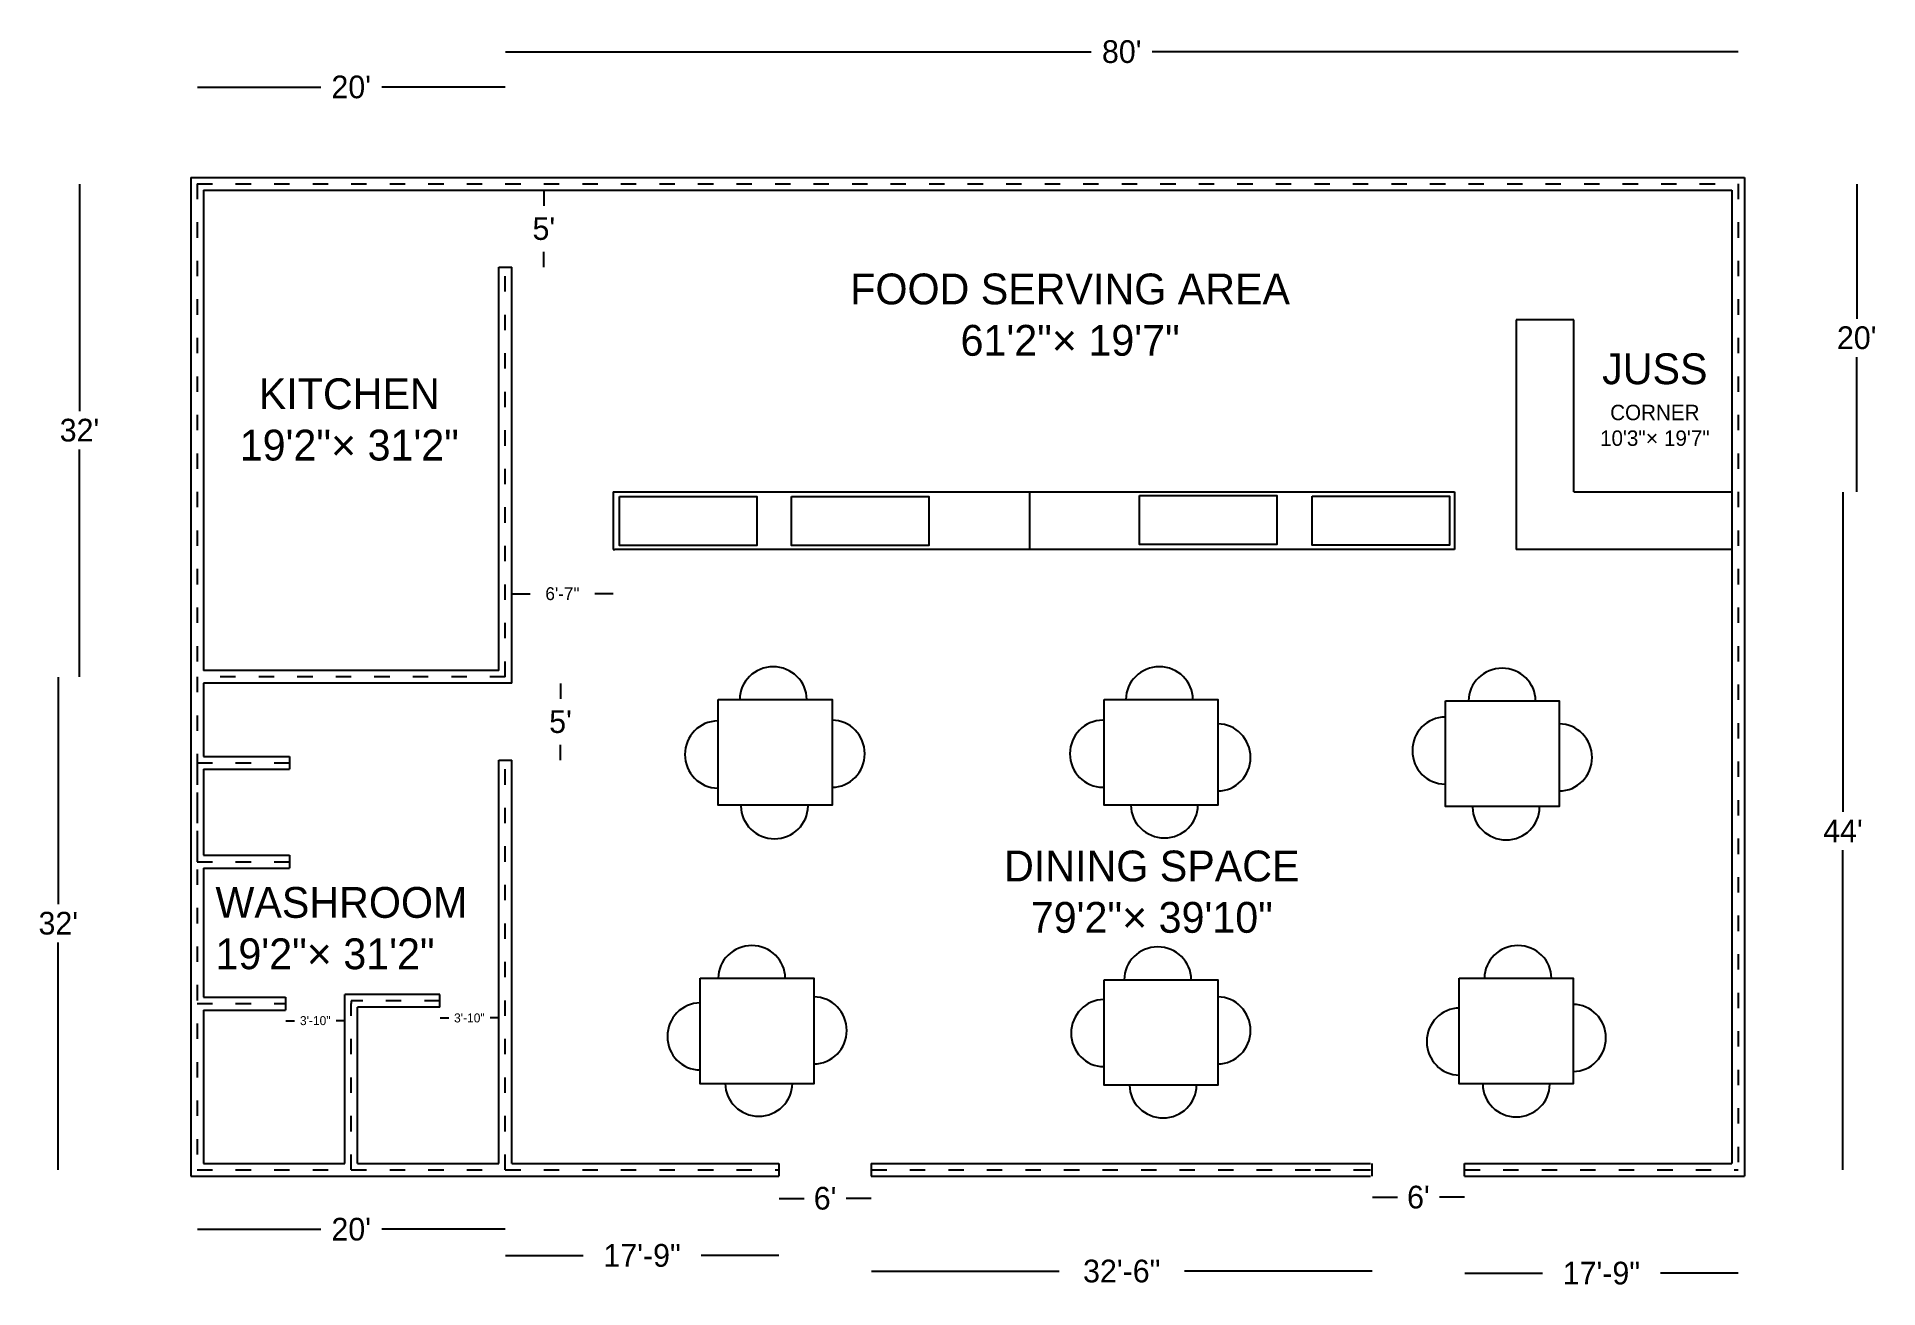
# Model space of a CAD drawing. Header units: inches. Extents: x -39 to 1395, y -25 to 950.
import ezdxf

# ---------------------------------------------------------------- set-up
doc = ezdxf.new("R2010")
doc.units = ezdxf.units.IN
doc.header["$MEASUREMENT"] = 0
doc.linetypes.add('ACAD_ISO03W100', pattern=[30, 12, -18])
doc.dimstyles.get("Standard").update_dxf_attribs({"dimtxt": 17.68, "dimasz": 0.18, "dimexe": 0.18, "dimexo": 0.0625, "dimgap": 6.09, "dimtad": 0, "dimtih": 1, "dimtoh": 1, "dimdec": 0, "dimzin": 0, "dimdsep": 46, "dimlunit": 3, "dimtxsty": 'Standard', "dimcen": 0.09, "dimse1": 1, "dimse2": 1, "dimadec": 0, "dimazin": 0, "dimtfac": 1, "dimtdec": 0, "dimtofl": 0, "dimtmove": 0, "dimatfit": 3, "dimfxl": 1, "dimtolj": 1, "dimtzin": 0, "dimarcsym": 0})

# ---------------------------------------------------------------- blocks, each defined once
blk = doc.blocks.new('*D45')
at = {"color": 0, "lineweight": -2}
for p, q in [((86.2, 910.4), (182.3, 910.4)), ((325.9, 910.4), (229.8, 910.4))]:
    blk.add_line(p, q, dxfattribs=at)
at = {"color": 0}
for points in [[(86.2, 910.4), (86.2, 910.3), (86, 910.4)], [(325.9, 910.4), (325.9, 910.3), (326, 910.4)]]:
    blk.add_solid(points, dxfattribs=at)
at = {"layer": 'Defpoints', "color": 0}
for p in [(326, 910.4), (86, 835.1), (326, 835.1)]:
    blk.add_point(p, dxfattribs=at)
at = {"color": 0, "insert": (206, 910.4), "char_height": 17.68, "attachment_point": 5}
blk.add_mtext("\\A1;20'", dxfattribs=at)
blk = doc.blocks.new('*D46')
at = {"color": 0, "lineweight": -2}
for p, q in [((326.2, 937.9), (782.3, 937.9)), ((1285.9, 937.9), (829.8, 937.9))]:
    blk.add_line(p, q, dxfattribs=at)
at = {"color": 0}
for points in [[(326.2, 938), (326.2, 937.9), (326, 937.9)], [(1285.9, 938), (1285.9, 937.9), (1286, 937.9)]]:
    blk.add_solid(points, dxfattribs=at)
at = {"layer": 'Defpoints', "color": 0}
for p in [(1286, 937.9), (326, 835.1), (1286, 835.1)]:
    blk.add_point(p, dxfattribs=at)
at = {"color": 0, "insert": (806, 937.9), "char_height": 17.68, "attachment_point": 5}
blk.add_mtext("\\A1;80'", dxfattribs=at)
blk = doc.blocks.new('*D47')
at = {"color": 0, "lineweight": -2}
for p, q in [((-5.6, 834.9), (-5.6, 658)), ((-5.6, 451.2), (-5.6, 628.1))]:
    blk.add_line(p, q, dxfattribs=at)
at = {"color": 0}
for points in [[(-5.6, 834.9), (-5.6, 834.9), (-5.6, 835.1)], [(-5.6, 451.2), (-5.6, 451.2), (-5.6, 451.1)]]:
    blk.add_solid(points, dxfattribs=at)
at = {"layer": 'Defpoints', "color": 0}
for p in [(-5.6, 835.1), (86, 835.1), (86, 451.1)]:
    blk.add_point(p, dxfattribs=at)
at = {"color": 0, "insert": (-5.6, 643.1), "char_height": 17.68, "attachment_point": 5}
blk.add_mtext("\\A1;32'", dxfattribs=at)
blk = doc.blocks.new('*D48')
at = {"color": 0, "lineweight": -2}
for p, q in [((-22.1, 450.9), (-22.1, 274)), ((-22.1, 67.2), (-22.1, 244.1))]:
    blk.add_line(p, q, dxfattribs=at)
at = {"color": 0}
for points in [[(-22.1, 450.9), (-22, 450.9), (-22.1, 451.1)], [(-22.1, 67.2), (-22, 67.2), (-22.1, 67.1)]]:
    blk.add_solid(points, dxfattribs=at)
at = {"layer": 'Defpoints', "color": 0}
for p in [(86, 451.1), (-22.1, 67.1), (86, 67.1)]:
    blk.add_point(p, dxfattribs=at)
at = {"color": 0, "insert": (-22.1, 259.1), "char_height": 17.68, "attachment_point": 5}
blk.add_mtext("\\A1;32'", dxfattribs=at)
blk = doc.blocks.new('*D49')
at = {"color": 0, "lineweight": -2}
for p, q in [((86.2, 20.8), (182.3, 20.8)), ((325.9, 20.8), (229.8, 20.8))]:
    blk.add_line(p, q, dxfattribs=at)
at = {"color": 0}
for points in [[(86.2, 20.9), (86.2, 20.8), (86, 20.8)], [(325.9, 20.9), (325.9, 20.8), (326, 20.8)]]:
    blk.add_solid(points, dxfattribs=at)
at = {"layer": 'Defpoints', "color": 0}
for p in [(86, 67.1), (326, 67.1), (326, 20.8)]:
    blk.add_point(p, dxfattribs=at)
at = {"color": 0, "insert": (206, 20.8), "char_height": 17.68, "attachment_point": 5}
blk.add_mtext("\\A1;20'", dxfattribs=at)
blk = doc.blocks.new('*D50')
at = {"color": 0, "lineweight": -2}
for p, q in [((326.2, 0.4), (386.7, 0.4)), ((538.9, 0.4), (478.4, 0.4))]:
    blk.add_line(p, q, dxfattribs=at)
at = {"color": 0}
for points in [[(326.2, 0.4), (326.2, 0.3), (326, 0.4)], [(538.9, 0.4), (538.9, 0.3), (539, 0.4)]]:
    blk.add_solid(points, dxfattribs=at)
at = {"layer": 'Defpoints', "color": 0}
for p in [(326, 67.1), (539, 67.1), (539, 0.4)]:
    blk.add_point(p, dxfattribs=at)
at = {"color": 0, "insert": (432.5, 0.4), "char_height": 17.68, "attachment_point": 5}
blk.add_mtext('\\A1;17\'-9"', dxfattribs=at)
blk = doc.blocks.new('*D51')
at = {"color": 0, "lineweight": -2}
for p, q in [((1073.2, -13.4), (1133.7, -13.4)), ((1285.9, -13.4), (1225.4, -13.4))]:
    blk.add_line(p, q, dxfattribs=at)
at = {"color": 0}
for points in [[(1073.2, -13.4), (1073.2, -13.5), (1073, -13.4)], [(1285.9, -13.4), (1285.9, -13.5), (1286, -13.4)]]:
    blk.add_solid(points, dxfattribs=at)
at = {"layer": 'Defpoints', "color": 0}
for p in [(1073, 67.1), (1286, 67.1), (1073, -13.4)]:
    blk.add_point(p, dxfattribs=at)
at = {"color": 0, "insert": (1179.5, -13.4), "char_height": 17.68, "attachment_point": 5}
blk.add_mtext('\\A1;17\'-9"', dxfattribs=at)
blk = doc.blocks.new('*D52')
at = {"color": 0, "lineweight": -2}
for p, q in [((1367.6, 594.9), (1367.6, 346)), ((1367.6, 67.2), (1367.6, 316.1))]:
    blk.add_line(p, q, dxfattribs=at)
at = {"color": 0}
for points in [[(1367.6, 594.9), (1367.7, 594.9), (1367.6, 595.1)], [(1367.6, 67.2), (1367.7, 67.2), (1367.6, 67.1)]]:
    blk.add_solid(points, dxfattribs=at)
at = {"layer": 'Defpoints', "color": 0}
for p in [(1286, 595.1), (1367.6, 595.1), (1286, 67.1)]:
    blk.add_point(p, dxfattribs=at)
at = {"color": 0, "insert": (1367.6, 331.1), "char_height": 17.68, "attachment_point": 5}
blk.add_mtext("\\A1;44'", dxfattribs=at)
blk = doc.blocks.new('*D40')
at = {"color": 0, "lineweight": -2}
for p, q in [((1378.3, 834.9), (1378.3, 730)), ((1378.3, 595.2), (1378.3, 700.1))]:
    blk.add_line(p, q, dxfattribs=at)
at = {"color": 0}
for points in [[(1378.2, 834.9), (1378.3, 834.9), (1378.3, 835.1)], [(1378.2, 595.2), (1378.3, 595.2), (1378.3, 595.1)]]:
    blk.add_solid(points, dxfattribs=at)
at = {"layer": 'Defpoints', "color": 0}
for p in [(1286, 835.1), (1378.3, 835.1), (1286, 595.1)]:
    blk.add_point(p, dxfattribs=at)
at = {"color": 0, "insert": (1378.3, 715.1), "char_height": 17.68, "attachment_point": 5}
blk.add_mtext("\\A1;20'", dxfattribs=at)
blk = doc.blocks.new('*D41')
at = {"color": 0, "lineweight": -2}
for p, q in [((539.2, 44.9), (558.6, 44.9)), ((610.9, 44.9), (591.4, 44.9))]:
    blk.add_line(p, q, dxfattribs=at)
at = {"color": 0}
for points in [[(539.2, 44.9), (539.2, 44.8), (539, 44.9)], [(610.9, 44.9), (610.9, 44.8), (611, 44.9)]]:
    blk.add_solid(points, dxfattribs=at)
at = {"layer": 'Defpoints', "color": 0}
for p in [(539, 67.1), (611, 67.1), (611, 44.9)]:
    blk.add_point(p, dxfattribs=at)
at = {"color": 0, "insert": (575, 44.9), "char_height": 17.68, "attachment_point": 5}
blk.add_mtext("\\A1;6'", dxfattribs=at)
blk = doc.blocks.new('*D53')
at = {"color": 0, "lineweight": -2}
for p, q in [((1001.2, 45.8), (1020.6, 45.8)), ((1072.9, 45.8), (1053.4, 45.8))]:
    blk.add_line(p, q, dxfattribs=at)
at = {"color": 0}
for points in [[(1001.2, 45.8), (1001.2, 45.7), (1001, 45.8)], [(1072.9, 45.8), (1072.9, 45.7), (1073, 45.8)]]:
    blk.add_solid(points, dxfattribs=at)
at = {"layer": 'Defpoints', "color": 0}
for p in [(1001, 67.1), (1073, 67.1), (1073, 45.8)]:
    blk.add_point(p, dxfattribs=at)
at = {"color": 0, "insert": (1037, 45.8), "char_height": 17.68, "attachment_point": 5}
blk.add_mtext("\\A1;6'", dxfattribs=at)
blk = doc.blocks.new('*D54')
at = {"color": 0, "lineweight": -2}
for p, q in [((331.2, 515.8), (345.3, 515.8)), ((409.9, 515.8), (395.8, 515.8))]:
    blk.add_line(p, q, dxfattribs=at)
at = {"color": 0}
for points in [[(331.2, 515.8), (331.2, 515.7), (331, 515.8)], [(409.9, 515.8), (409.9, 515.7), (410, 515.8)]]:
    blk.add_solid(points, dxfattribs=at)
at = {"layer": 'Defpoints', "color": 0}
for p in [(331, 572.7), (410, 572.7), (331, 515.8)]:
    blk.add_point(p, dxfattribs=at)
at = {"color": 0, "insert": (370.5, 515.8), "char_height": 10, "attachment_point": 5}
blk.add_mtext('\\A1;6\'-7"', dxfattribs=at)
blk = doc.blocks.new('*D55')
at = {"color": 0, "linetype": 'ACAD_ISO03W100', "lineweight": -2}
for p, q in [((356, 829.9), (356, 815)), ((356, 770.2), (356, 785.1))]:
    blk.add_line(p, q, dxfattribs=at)
at = {"color": 0, "linetype": 'ACAD_ISO03W100'}
for points in [[(356, 829.9), (356.1, 829.9), (356, 830.1)], [(356, 770.2), (356.1, 770.2), (356, 770.1)]]:
    blk.add_solid(points, dxfattribs=at)
at = {"layer": 'Defpoints', "color": 0, "linetype": 'ACAD_ISO03W100'}
for p in [(326, 830.1), (356, 830.1), (326, 770.1)]:
    blk.add_point(p, dxfattribs=at)
at = {"color": 0, "linetype": 'ACAD_ISO03W100', "insert": (356, 800.1), "char_height": 17.68, "attachment_point": 5}
blk.add_mtext("\\A1;5'", dxfattribs=at)
blk = doc.blocks.new('*D42')
at = {"color": 0, "linetype": 'ACAD_ISO03W100', "lineweight": -2}
for p, q in [((155.1, 183.3), (161.8, 183.3)), ((200.9, 183.3), (194.2, 183.3))]:
    blk.add_line(p, q, dxfattribs=at)
at = {"color": 0, "linetype": 'ACAD_ISO03W100'}
for points in [[(155.1, 183.4), (155.1, 183.3), (154.9, 183.3)], [(200.9, 183.4), (200.9, 183.3), (201, 183.3)]]:
    blk.add_solid(points, dxfattribs=at)
at = {"layer": 'Defpoints', "color": 0, "linetype": 'ACAD_ISO03W100'}
for p in [(154.9, 220.8), (201, 220.8), (154.9, 183.3)]:
    blk.add_point(p, dxfattribs=at)
at = {"color": 0, "linetype": 'ACAD_ISO03W100', "insert": (178, 183.3), "char_height": 7, "attachment_point": 5}
blk.add_mtext('\\A1;3\'-10"', dxfattribs=at)
blk = doc.blocks.new('*D43')
at = {"color": 0, "linetype": 'ACAD_ISO03W100', "lineweight": -2}
for p, q in [((275.2, 185.4), (281.9, 185.4)), ((320.9, 185.4), (314.2, 185.4))]:
    blk.add_line(p, q, dxfattribs=at)
at = {"color": 0, "linetype": 'ACAD_ISO03W100'}
for points in [[(275.2, 185.4), (275.2, 185.4), (275, 185.4)], [(320.9, 185.4), (320.9, 185.4), (321, 185.4)]]:
    blk.add_solid(points, dxfattribs=at)
at = {"layer": 'Defpoints', "color": 0, "linetype": 'ACAD_ISO03W100'}
for p in [(275, 230.4), (321, 230.4), (321, 185.4)]:
    blk.add_point(p, dxfattribs=at)
at = {"color": 0, "linetype": 'ACAD_ISO03W100', "insert": (298, 185.4), "char_height": 7, "attachment_point": 5}
blk.add_mtext('\\A1;3\'-10"', dxfattribs=at)
blk = doc.blocks.new('*D56')
at = {"color": 0, "linetype": 'ACAD_ISO03W100', "lineweight": -2}
for p, q in [((369, 445.9), (369, 431)), ((369, 386.2), (369, 401.1))]:
    blk.add_line(p, q, dxfattribs=at)
at = {"color": 0, "linetype": 'ACAD_ISO03W100'}
for points in [[(369, 445.9), (369.1, 445.9), (369, 446.1)], [(369, 386.2), (369.1, 386.2), (369, 386.1)]]:
    blk.add_solid(points, dxfattribs=at)
at = {"layer": 'Defpoints', "color": 0, "linetype": 'ACAD_ISO03W100'}
for p in [(326, 446.1), (369, 446.1), (326, 386.1)]:
    blk.add_point(p, dxfattribs=at)
at = {"color": 0, "linetype": 'ACAD_ISO03W100', "insert": (369, 416.1), "char_height": 17.68, "attachment_point": 5}
blk.add_mtext("\\A1;5'", dxfattribs=at)
blk = doc.blocks.new('*D44')
at = {"color": 0, "lineweight": -2}
for p, q in [((611.2, -11.8), (757.2, -11.8)), ((1000.9, -11.8), (854.9, -11.8))]:
    blk.add_line(p, q, dxfattribs=at)
at = {"color": 0}
for points in [[(611.2, -11.8), (611.2, -11.8), (611, -11.8)], [(1000.9, -11.8), (1000.9, -11.8), (1001, -11.8)]]:
    blk.add_solid(points, dxfattribs=at)
at = {"layer": 'Defpoints', "color": 0}
for p in [(611, 67.1), (1001, 67.1), (1001, -11.8)]:
    blk.add_point(p, dxfattribs=at)
at = {"color": 0, "insert": (806, -11.8), "char_height": 17.68, "attachment_point": 5}
blk.add_mtext('\\A1;32\'-6"', dxfattribs=at)

msp = doc.modelspace()

# ---------------------------------------------------------------- linework, layer by layer
for p, q in [((81, 840.1), (326, 840.1)), ((81, 840.1), (81, 451.1)), ((326, 840.1), (1291, 840.1)), ((1291, 840.1), (1291, 595.1)), ((91, 830.1), (326, 830.1)), ((91, 830.1), (91, 456.1)), ((326, 830.1), (1281, 830.1)), ((1281, 830.1), (1281, 595.1)), ((321, 456.1), (321, 770.1)), ((331, 446.1), (331, 770.1)), ((1158, 729.1), (1113, 729.1)), ((1113, 729.1), (1113, 595.1)), ((1158, 595.1), (1158, 729.1)), ((410, 595.1), (1065, 595.1)), ((410, 595.1), (410, 550.3)), ((734.2, 595.1), (734.2, 550.3)), ((1065, 595.1), (1065, 550.3)), ((1113, 595.1), (1113, 550.3)), ((1158, 595.1), (1281, 595.1)), ((1281, 595.1), (1281, 72.1)), ((1291, 595.1), (1291, 62.1)), ((410, 550.3), (411.4, 550.3)), ((1065, 550.3), (411.4, 550.3)), ((1281, 550.3), (1113, 550.3)), ((81, 451.1), (81, 62.1)), ((321, 456.1), (91, 456.1)), ((91, 446.1), (91, 389.1)), ((331, 446.1), (91, 446.1)), ((91, 389.1), (158, 389.1)), ((158, 389.1), (158, 379.1)), ((91, 379.1), (91, 312.1)), ((91, 379.1), (158, 379.1)), ((321, 72.1), (321, 386.1)), ((331, 72.1), (331, 386.1)), ((91, 312.1), (158, 312.1)), ((91, 302.1), (91, 201.6)), ((91, 302.1), (158, 302.1)), ((158, 312.1), (158, 302.1)), ((91, 201.6), (154.9, 201.6)), ((154.9, 201.6), (154.9, 191.6)), ((201, 72.1), (201, 203.8)), ((275, 203.8), (201, 203.8)), ((275, 193.8), (275, 203.8)), ((91, 191.6), (91, 72.1)), ((91, 191.6), (154.9, 191.6)), ((211, 72.1), (211, 193.8)), ((275, 193.8), (211, 193.8)), ((91, 72.1), (201, 72.1)), ((211, 72.1), (321, 72.1)), ((331, 72.1), (539, 72.1)), ((539, 72.1), (539, 62.1)), ((611, 72.1), (956.5, 72.1)), ((611, 72.1), (611, 62.1)), ((956.5, 72.1), (987.7, 72.1)), ((1001, 62.1), (1001, 72.1)), ((1073, 72.1), (1281, 72.1)), ((1073, 62.1), (1073, 72.1)), ((81, 62.1), (326, 62.1)), ((326, 62.1), (539, 62.1)), ((611, 62.1), (956.5, 62.1)), ((956.5, 62.1), (987.7, 62.1)), ((1073, 62.1), (1291, 62.1))]:
    msp.add_line(p, q)
at = {"linetype": 'ACAD_ISO03W100'}
for p, q in [((86, 835.1), (326, 835.1)), ((86, 835.1), (86, 451.1)), ((86, 835.1), (86, 451.1)), ((326, 835.1), (1286, 835.1)), ((1286, 835.1), (1286, 595.1)), ((321, 770.1), (331, 770.1)), ((326, 451.1), (326, 770.1)), ((1286, 595.1), (1286, 67.1)), ((86, 451.1), (86, 67.1)), ((326, 451.1), (86, 451.1)), ((86, 451.1), (86, 379.1)), ((326, 446.1), (91, 446.1)), ((86, 384.1), (158, 384.1)), ((86, 379.1), (86, 307.1)), ((321, 386.1), (331, 386.1)), ((326, 67.1), (326, 386.1)), ((86, 307.1), (158, 307.1)), ((86, 196.6), (154.9, 196.6)), ((275, 198.8), (206, 198.8)), ((206, 198.8), (206, 196.6)), ((206, 67.1), (206, 196.6)), ((987.7, 72.1), (1001, 72.1)), ((86, 67.1), (326, 67.1)), ((326, 67.1), (539, 67.1)), ((611, 67.1), (956.5, 67.1)), ((956.5, 67.1), (987.7, 67.1)), ((987.7, 67.1), (1001, 67.1)), ((987.7, 62.1), (1001, 62.1)), ((1073, 67.1), (1286, 67.1))]:
    msp.add_line(p, q, dxfattribs=at)
for points in [[(415, 591.5), (521.9, 591.5), (521.9, 553.3), (415, 553.3)], [(548.8, 591.5), (655.7, 591.5), (655.7, 553.3), (548.8, 553.3)], [(819.9, 592.3), (926.8, 592.3), (926.8, 554.1), (819.9, 554.1)], [(954.3, 591.8), (1061.2, 591.8), (1061.2, 553.6), (954.3, 553.6)], [(491.7, 433.4), (580.4, 433.4), (580.4, 351.2), (491.7, 351.2)], [(792.2, 433.4), (880.8, 433.4), (880.8, 351.2), (792.2, 351.2)], [(1058, 432.3), (1146.7, 432.3), (1146.7, 350.2), (1058, 350.2)], [(477.7, 216.3), (566.3, 216.3), (566.3, 134.2), (477.7, 134.2)], [(792.2, 215.2), (880.8, 215.2), (880.8, 133.1), (792.2, 133.1)], [(1068.8, 216.3), (1157.5, 216.3), (1157.5, 134.2), (1068.8, 134.2)]]:
    msp.add_lwpolyline(points, close=True)
for centre, major_axis in [((534.6, 433.4), (-26.1, 0)), ((835.3, 433.4), (-26.1, 0)), ((1102.2, 432.3), (-26.1, 0)), ((491.4, 390.6), (0, -26.1)), ((580.4, 391.2), (0, 26.1)), ((791.2, 391.2), (0, -26.1)), ((1057.8, 393.6), (0, -26.1)), ((880.8, 388.3), (0, 26.1)), ((1146.7, 388.3), (0, 26.1)), ((535.6, 350.5), (26.1, 0)), ((839.2, 351.2), (26.1, 0)), ((1105.3, 349.6), (26.1, 0)), ((517.9, 216.3), (-26.1, 0)), ((834, 215.2), (-26.1, 0)), ((1114.5, 216.3), (-26.1, 0)), ((566.3, 175.7), (0, 26.1)), ((880.8, 175.7), (0, 26.1)), ((477.7, 171), (0, -26.1)), ((792.1, 173.6), (0, -26.1)), ((1069, 167), (0, -26.1)), ((1157.5, 169.9), (0, 26.1)), ((523.4, 134.4), (26.1, 0)), ((838.2, 133.1), (26.1, 0)), ((1113.2, 133.9), (26.1, 0))]:
    msp.add_ellipse(centre, major_axis=major_axis, ratio=0.977273, start_param=3.141593, end_param=6.283185)

# ---------------------------------------------------------------- texts
at = {"char_height": 24}
for s, insert, width, attachment_point in [('FOOD SERVING AREA\\P61\'2"{\\fArial|b0|i0|c0|p34;×} 19\'7"', (765.8, 733), 451.287, 5), ('JUSS\\P{\\H0.5x;CORNER}\\P{\\H0.5x;10\'3"\\fArial|b0|i0|c0|p34;×\\Ftxt|c0; 19\'7"}', (1221.1, 666.9), 227.578, 5), ('KITCHEN\\P19\'2"{\\fArial|b0|i0|c0|p34;×} 31\'2"', (204.5, 651.4), 227.578, 5), ('DINING SPACE\\P79\'2"{\\fArial|b0|i0|c0|p34;×} 39\'10"', (829.4, 283.6), 451.287, 5), ('WASHROOM\\P19\'2"{\\fArial|b0|i0|c0|p34;×} 31\'2"', (100.3, 287.4), 227.578, 1)]:
    msp.add_mtext(s, dxfattribs=dict(at, insert=insert, width=width, attachment_point=attachment_point))

# ---------------------------------------------------------------- dimensions: what is measured, and where the dimension line sits
for base, p1, p2, picture, middle in [((1286, 937.9), (326, 835.1), (1286, 835.1), '*D46', (806, 937.9)), ((326, 910.4), (86, 835.1), (326, 835.1), '*D45', (206, 910.4)), ((326, 20.8), (86, 67.1), (326, 67.1), '*D49', (206, 20.8)), ((539, 0.4), (326, 67.1), (539, 67.1), '*D50', (432.5, 0.4)), ((611, 44.9), (539, 67.1), (611, 67.1), '*D41', (575, 44.9)), ((1001, -11.8), (611, 67.1), (1001, 67.1), '*D44', (806, -11.8)), ((1073, 45.8), (1001, 67.1), (1073, 67.1), '*D53', (1037, 45.8)), ((1073, -13.4), (1286, 67.1), (1073, 67.1), '*D51', (1179.5, -13.4))]:
    dim = msp.add_linear_dim(base=base, p1=p1, p2=p2, dimstyle='Standard')
    dim.commit()
    dim.dimension.update_dxf_attribs({"geometry": picture, "text_midpoint": middle})
for base, p1, p2, picture, middle in [((-5.6, 835.1), (86, 451.1), (86, 835.1), '*D47', (-5.6, 643.1)), ((1378.3, 835.1), (1286, 595.1), (1286, 835.1), '*D40', (1378.3, 715.1)), ((1367.6, 595.1), (1286, 67.1), (1286, 595.1), '*D52', (1367.6, 331.1)), ((-22.1, 67.1), (86, 451.1), (86, 67.1), '*D48', (-22.1, 259.1))]:
    dim = msp.add_linear_dim(base=base, p1=p1, p2=p2, angle=90, dimstyle='Standard')
    dim.commit()
    dim.dimension.update_dxf_attribs({"geometry": picture, "text_midpoint": middle})
at = {"linetype": 'ACAD_ISO03W100'}
for base, p1, p2, picture, middle in [((356, 830.1), (326, 770.1), (326, 830.1), '*D55', (356, 800.1)), ((369, 446.1), (326, 386.1), (326, 446.1), '*D56', (369, 416.1))]:
    dim = msp.add_linear_dim(base=base, p1=p1, p2=p2, angle=90, dimstyle='Standard', dxfattribs=at)
    dim.commit()
    dim.dimension.update_dxf_attribs({"geometry": picture, "text_midpoint": middle})
dim = msp.add_linear_dim(base=(331, 515.8), p1=(410, 572.7), p2=(331, 572.7), dimstyle='Standard', override={"dimtxt": 10})
dim.commit()
dim.dimension.update_dxf_attribs({"geometry": '*D54', "text_midpoint": (370.5, 515.8)})
for base, p1, p2, picture, middle in [((321, 185.4), (275, 230.4), (321, 230.4), '*D43', (298, 185.4)), ((154.9, 183.3), (201, 220.8), (154.9, 220.8), '*D42', (178, 183.3))]:
    dim = msp.add_linear_dim(base=base, p1=p1, p2=p2, dimstyle='Standard', override={"dimtxt": 7, "dimgap": 1}, dxfattribs=at)
    dim.commit()
    dim.dimension.update_dxf_attribs({"geometry": picture, "text_midpoint": middle})

doc.saveas('drawing.dxf')
